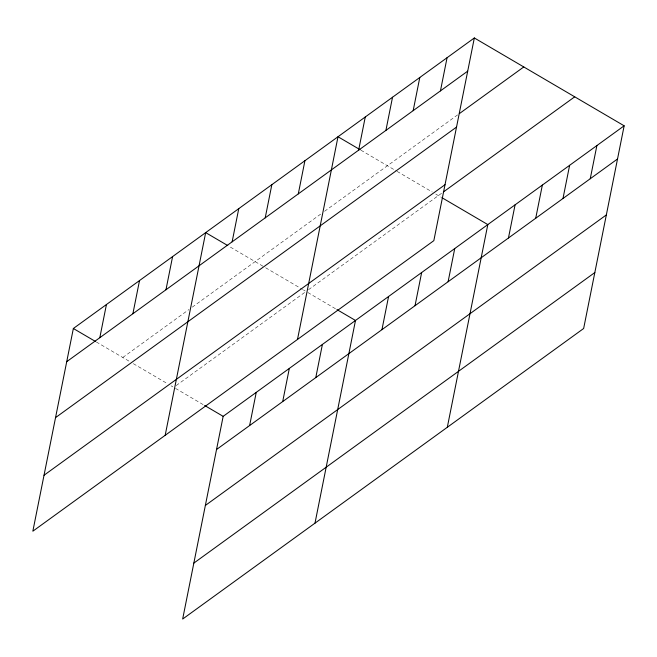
<?xml version="1.0" encoding="UTF-8"?>
<svg xmlns="http://www.w3.org/2000/svg" width="657" height="657" viewBox="0 0 657 657"><rect width="100%" height="100%" fill="white"/><g stroke="black" fill="none" stroke-linecap="round" stroke-linejoin="round"><path stroke-width="0.49" stroke-dasharray="3.29 2.46" d="M122.793 357.49L188.953 309.546M192.263 307.148L321.281 213.673M324.583 211.275L457.674 114.844M176.207 385.552L305.226 292.078M308.535 289.68L441.685 193.207M360.956 150.207L396.22 170.886M397.099 171.395L432.232 191.992M435.739 194.053L441.028 197.149M230.393 247.114L264.779 267.276M265.658 267.785L302.54 289.417M303.419 289.934L305.177 290.961M307.821 292.513L336.072 309.077M96.308 341.96L129.815 361.605M133.33 363.666L167.584 383.745M171.091 385.807L172.848 386.842M175.493 388.386L203.744 404.95"/><path stroke-width="0.99" d="M474.338 37.958L73.354 328.5L32.85 531.193L433.834 240.659L474.338 37.958L624.15 125.807L583.646 328.5L182.662 619.042L223.166 416.341L624.15 125.807M99.807 337.698L106.434 304.528M132.886 313.734L139.514 280.564M165.966 289.762L172.594 256.591M165.178 435.32L205.674 232.619L227.749 245.562M232.126 241.825L238.762 208.655M265.214 217.853L271.842 184.683M249.619 425.547L256.246 392.369M298.294 193.889L304.922 160.71M282.699 401.575L289.326 368.405M297.498 339.439L338.002 136.746L360.069 149.689M358.64 150.157L365.267 116.987M315.779 377.603L322.406 344.432M385.905 130.406L392.533 97.228M314.99 523.161L355.494 320.46L336.951 309.595M413.171 110.647L419.798 77.477M381.947 329.666L388.574 296.496M440.445 90.888L447.072 57.717M415.027 305.694L421.654 272.524M448.107 281.73L454.734 248.56M447.31 427.28L487.814 224.587L441.906 197.667M508.452 237.998L515.08 204.828M535.718 218.247L542.354 185.077M562.992 198.488L569.619 165.318M590.257 178.729L596.885 145.558M66.727 361.67L467.71 71.137M459.325 113.645L523.777 66.948M55.549 417.614L456.533 127.08M44.027 475.249L445.011 184.716M443.335 192.008L574.711 96.817M216.539 449.511L617.523 158.978M205.362 505.455L606.345 214.921M193.84 563.098L594.823 272.556M73.354 328.5L95.421 341.443M204.631 405.468L223.166 416.341"/></g></svg>
